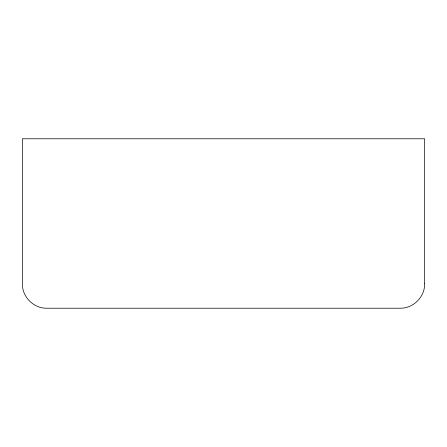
<?xml version="1.0" encoding="UTF-8"?>
<svg xmlns="http://www.w3.org/2000/svg" width="447" height="447" viewBox="0 0 447 447"><rect width="100%" height="100%" fill="white"/><g stroke="black" fill="none" stroke-linecap="round" stroke-linejoin="round"><path stroke-width="0.67" d="M424.65 283.789C424.924 296.853 413.274 308.497 400.216 308.223L46.784 308.223C33.726 308.497 22.076 296.853 22.35 283.789L22.35 138.777L424.65 138.777L424.65 283.789"/></g></svg>
